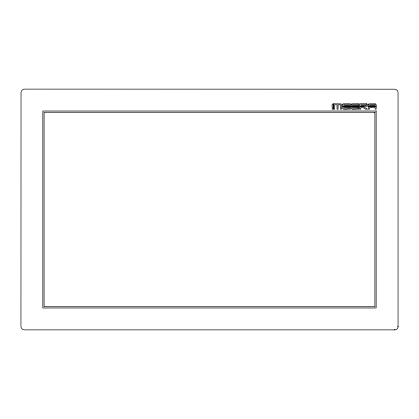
<?xml version="1.0" encoding="UTF-8"?>
<svg xmlns="http://www.w3.org/2000/svg" width="419" height="419" viewBox="0 0 419 419"><rect width="100%" height="100%" fill="white"/><g stroke="black" fill="none" stroke-linecap="round" stroke-linejoin="round"><path stroke-width="0.63" d="M394.965 329.879L24.553 329.879A3.603 3.603 0 0 1 20.95 326.275L21.029 92.719A3.603 3.603 0 0 1 24.632 89.116L394.441 89.189A3.603 3.603 0 0 1 398.045 92.798L398.045 326.799M394.441 329.879L395.4 329.821A3.336 3.336 0 0 0 397.987 327.234L398.045 326.275M333.199 104.425L333.173 109.181L332.157 109.181C332.691 107.793 330.753 103.388 333.639 103.781L333.199 104.425M368.437 104.373L368.39 106.258L376.147 106.258L376.094 104.378L375.55 103.828L368.987 103.823L368.437 104.373M333.655 104.378L333.608 109.181L334.629 109.181L334.629 104.797L337.054 104.797L337.054 109.181L338.075 109.181L338.075 104.797L340.506 104.797L340.506 109.181L341.516 109.181L341.516 104.996L341.129 103.896L334.828 103.781L333.995 103.896L333.655 104.378M342.622 104.378L342.574 106.258L350.3 106.258L350.3 105.326L343.585 105.326L343.585 104.797L350.315 104.797L350.315 103.781L343.171 103.828L342.622 104.378M351.232 104.378L351.185 106.258L358.91 106.258L358.91 105.326L352.196 105.326L352.196 104.797L358.926 104.797L358.926 103.781L351.782 103.828L351.232 104.378M366.332 103.781L359.795 103.781L359.795 106.258L367.547 106.258L367.442 104.174L366.332 103.781M366.536 104.797L360.806 104.797L360.806 105.326L366.536 105.326L366.536 104.797M375.136 104.797L369.401 104.797L369.401 105.326L375.136 105.326L375.136 104.797M350.3 106.709L342.574 106.709C341.412 111.391 348.137 108.39 350.331 109.181L350.331 108.17L343.585 108.17L343.585 107.636L350.3 107.636L350.3 106.709M358.91 106.709L351.185 106.709C350.022 111.391 356.747 108.39 358.942 109.181L358.942 108.17L352.196 108.17L352.196 107.636L358.91 107.636L358.91 106.709M363.624 106.709L359.795 106.709L359.795 109.181L360.806 109.181L360.806 107.636L363.137 107.636L365.551 109.181L367.547 109.181L363.624 106.709M376.147 106.709L368.39 106.709L368.39 109.181L369.401 109.181L369.401 107.636L375.136 107.636L375.136 109.181L376.147 109.181L376.147 106.709M376.147 111.014L42.848 111.014L42.848 307.981L376.147 307.981L376.147 111.014M374.905 112.255L44.089 112.255L44.089 306.739L374.905 306.739L374.905 112.255"/></g></svg>
